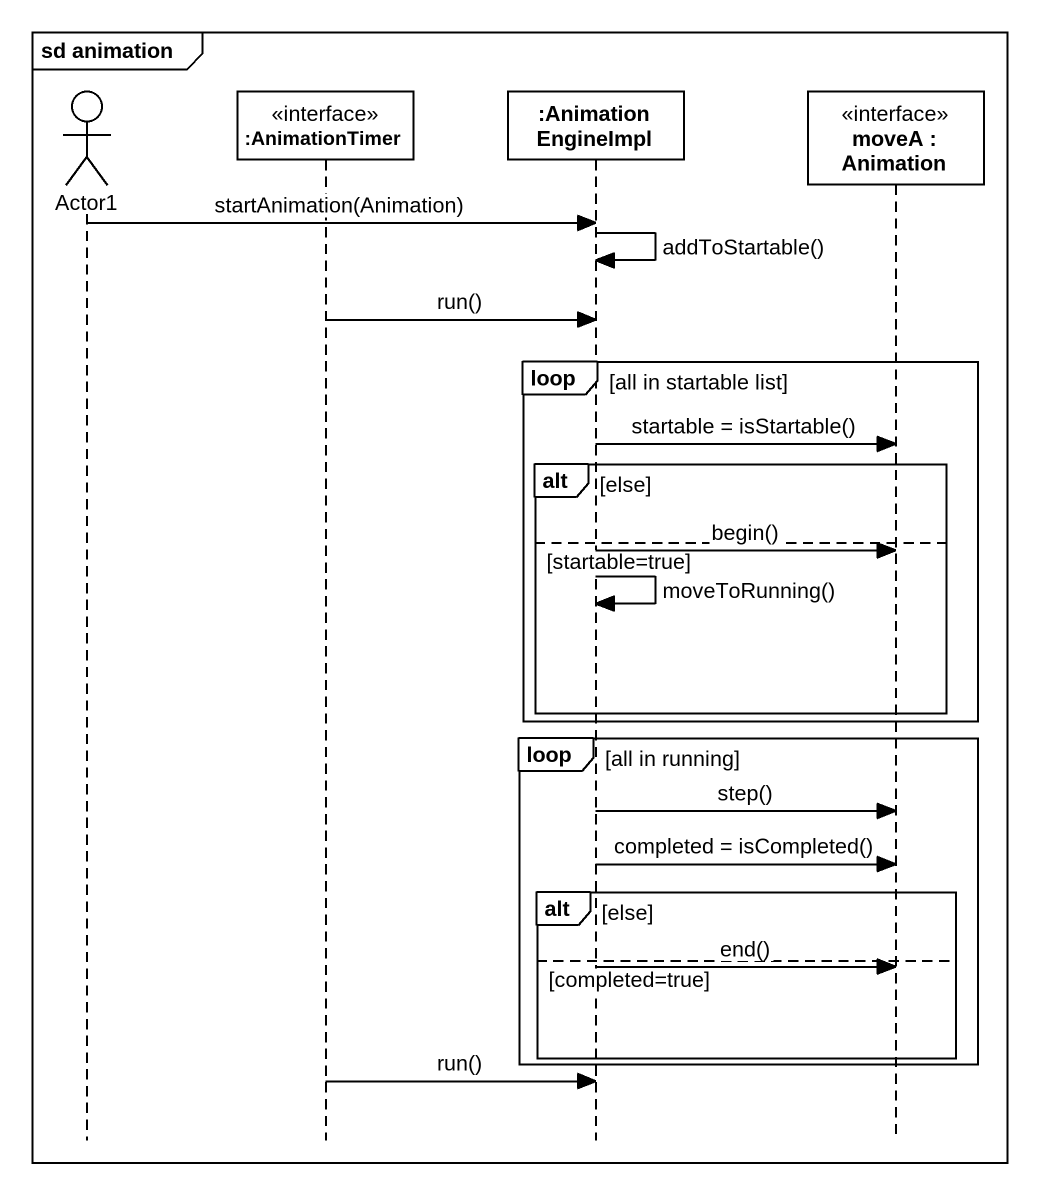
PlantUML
@startuml
mainframe sd animation
hide footbox
actor Actor1
participant ":AnimationTimer" as AnimationTimer <<interface>>
participant ":AnimationEngineImpl" as AnimationEngineImpl
participant "moveA : Animation" as moveA <<interface>>

Actor1 -> AnimationEngineImpl : startAnimation(Animation)
AnimationEngineImpl -> AnimationEngineImpl : addToStartable()
AnimationTimer -> AnimationEngineImpl : run()
loop all in startable list
  AnimationEngineImpl -> moveA : startable = isStartable()
  alt else
  else startable=true
    AnimationEngineImpl -> moveA : begin()
    AnimationEngineImpl -> AnimationEngineImpl : moveToRunning()
  end
end
loop all in running
  AnimationEngineImpl -> moveA : step()
  AnimationEngineImpl -> moveA : completed = isCompleted()
  alt else
  else completed=true
    AnimationEngineImpl -> moveA : end()
  end
end
AnimationTimer -> AnimationEngineImpl : run()
@enduml
